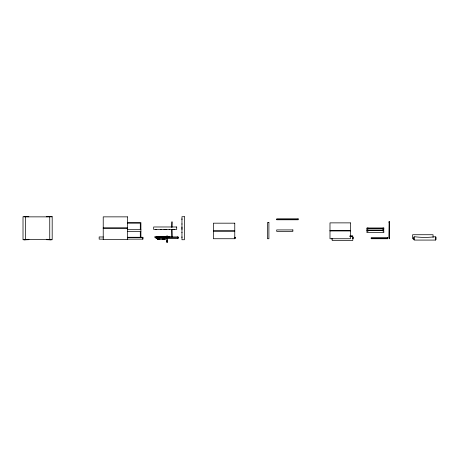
<?xml version="1.0" encoding="UTF-8"?>
<svg xmlns="http://www.w3.org/2000/svg" width="459" height="459" viewBox="0 0 459 459"><rect width="100%" height="100%" fill="white"/><g stroke="black" fill="none" stroke-linecap="round" stroke-linejoin="round"><path stroke-width="0.69" d="M25.474 239.374L24.103 239.374L24.103 239.862L28.842 239.678L28.842 239.254M28.842 216.768L24.103 216.585L24.103 217.073M46.348 216.768L51.087 216.585L51.087 217.073M25.44 216.86L49.75 216.86M181.965 218.834L181.965 219.563M276.731 219.534L298.12 219.534M389.117 222.328L388.876 221.84L389.542 221.84L389.542 238.737L389.18 238.737L389.18 237.946M127.602 222.569L140.902 222.569L140.902 237.332M127.55 223.177L140.293 223.177L140.293 229.546M181.965 223.82L181.965 224.181M181.965 227.01L181.965 229.437M103.229 227.796L127.539 227.796M103.229 228.1L103.717 228.1L103.229 228.347M127.539 228.1L127.051 228.1L127.539 228.347M366.936 228.347L367.424 228.347L367.424 227.98M103.229 228.651L127.539 228.651M127.602 229.684L140.902 229.684M383.041 229.953L383.833 229.953L383.833 230.32L383.041 230.32M366.936 230.045L383.041 230.045M213.372 230.596L234.767 230.596M366.936 230.653L383.041 230.653M329.992 230.688L350.412 230.688M329.992 230.929L350.412 230.929M213.372 231.325L234.767 231.325M127.55 231.629L140.902 231.629M181.965 232.265L181.965 232.633M349.907 235.88L352.741 235.88L352.741 237.217L353.103 237.217L352.741 240.499L332.196 240.499L332.196 239.162L331.834 239.162M166.778 236.276L167.569 236.276M349.907 236.247L352.741 236.247M349.907 236.488L352.741 236.488M181.965 236.884L181.965 237.613M177.799 237.033L178.287 237.033L178.287 238.37L177.799 238.37M414.173 237.16L413.685 237.16L413.685 239.587L414.173 239.587M435.562 237.16L436.05 237.16L436.05 239.587L435.562 239.587M127.367 237.28L142.892 237.28L142.927 239.133L127.395 239.133M234.342 237.28L235.341 237.28L235.341 238.25L234.342 238.25M142.164 237.642L142.772 237.642L142.772 238.37M155.922 237.642L156.404 237.642M177.799 237.642L178.287 237.642M156.404 237.768L177.799 237.768M389.542 237.946L388.876 237.946L389.117 221.84M234.342 238.009L235.341 238.009M156.404 238.37L155.922 238.37L155.922 237.033M331.834 238.496L332.201 238.496M384.82 238.496L373.454 238.617M371.205 238.617L374.395 238.37M387.735 238.617L384.82 238.37M414.041 238.737L412.635 238.737L412.635 234.727L433.055 234.727L433.055 237.401M103.401 239.133L99.167 239.133L99.167 236.947L103.401 237.016M157.644 239.437L165.177 239.437M25.44 239.587L49.75 239.587M127.395 237.418L142.927 237.676M49.733 239.374L51.087 239.374L51.087 239.862L46.348 239.678L46.348 239.254M389.301 221.84L389.301 223.24M383.041 227.98L383.041 228.347L368.032 228.347L368.032 227.98M368.032 229.925L368.032 231.261M367.424 229.925L367.424 231.261M174.581 229.408L173.846 229.408M171.993 227.291L171.993 221.72L171.752 227.291M171.993 229.38L171.993 237.033L171.752 229.38M169.595 229.408L169.228 229.408M167.237 237.165L167.237 235.851L166.875 235.851L166.869 237.165M167.237 238.473L167.237 242.415L166.875 242.415L166.869 238.473M166.405 229.408L163.972 229.408M165.177 239.076L165.177 239.432M164.689 238.737L164.689 239.529L162.882 239.529L162.882 238.737L164.15 238.737L164.15 239.529M164.574 239.076L164.574 239.432M161.149 229.408L160.782 229.408M159.589 238.737L159.589 239.529M158.435 239.529L158.435 238.737L159.703 238.737L159.703 239.529L158.126 239.529L158.126 238.737M158.011 239.076L158.011 239.432M157.644 239.076L157.644 239.432M156.53 229.408L155.802 229.408M142.801 238.646L142.801 239.133M140.293 231.663L140.293 237.32M25.44 216.705L23.013 216.705L23.013 239.741L25.44 239.741L25.44 216.705M52.183 216.705L49.75 216.705L49.75 239.741L52.183 239.741L52.183 216.705M184.392 216.705L181.965 216.705L181.965 239.741L184.392 239.741L184.392 216.705M127.539 216.86L103.229 216.86L103.229 239.587L127.539 239.587L127.539 216.86M298.12 218.805L276.731 218.805L276.731 219.775L298.12 219.775L298.12 218.805M268.894 222.569L267.436 222.569L267.436 238.737L268.894 238.737L268.894 222.569M350.412 222.873L329.992 222.873L329.992 238.737L350.412 238.737L350.412 222.873M234.767 223.177L213.372 223.177L213.372 238.737L234.767 238.737L234.767 223.177M176.704 226.976L153.673 226.976L153.673 229.408L176.704 229.408L176.704 226.976M383.833 227.98L366.936 227.98L366.936 232.598L383.833 232.598L383.833 231.261L383.041 231.261L383.041 229.259L383.833 229.316L383.833 227.98M292.871 229.925L276.702 229.925L276.702 231.382L292.871 231.382L292.871 229.925M169.991 236.792L154.677 237.033L169.991 236.792M177.799 236.913L156.404 236.913L156.404 238.617L177.799 238.617L177.799 236.913M387.735 237.642L371.205 237.642L371.205 238.737L387.735 238.737L387.735 237.642M353.109 237.825L352.741 237.825L352.747 238.496L353.109 238.496L353.109 237.825M435.562 240.074L414.173 240.074L414.173 236.672A78.805 78.805 0 0 0 435.562 236.672L435.562 240.074M167.569 240.723L166.778 240.723L166.778 241.991L167.569 241.991L167.569 240.723"/></g></svg>
